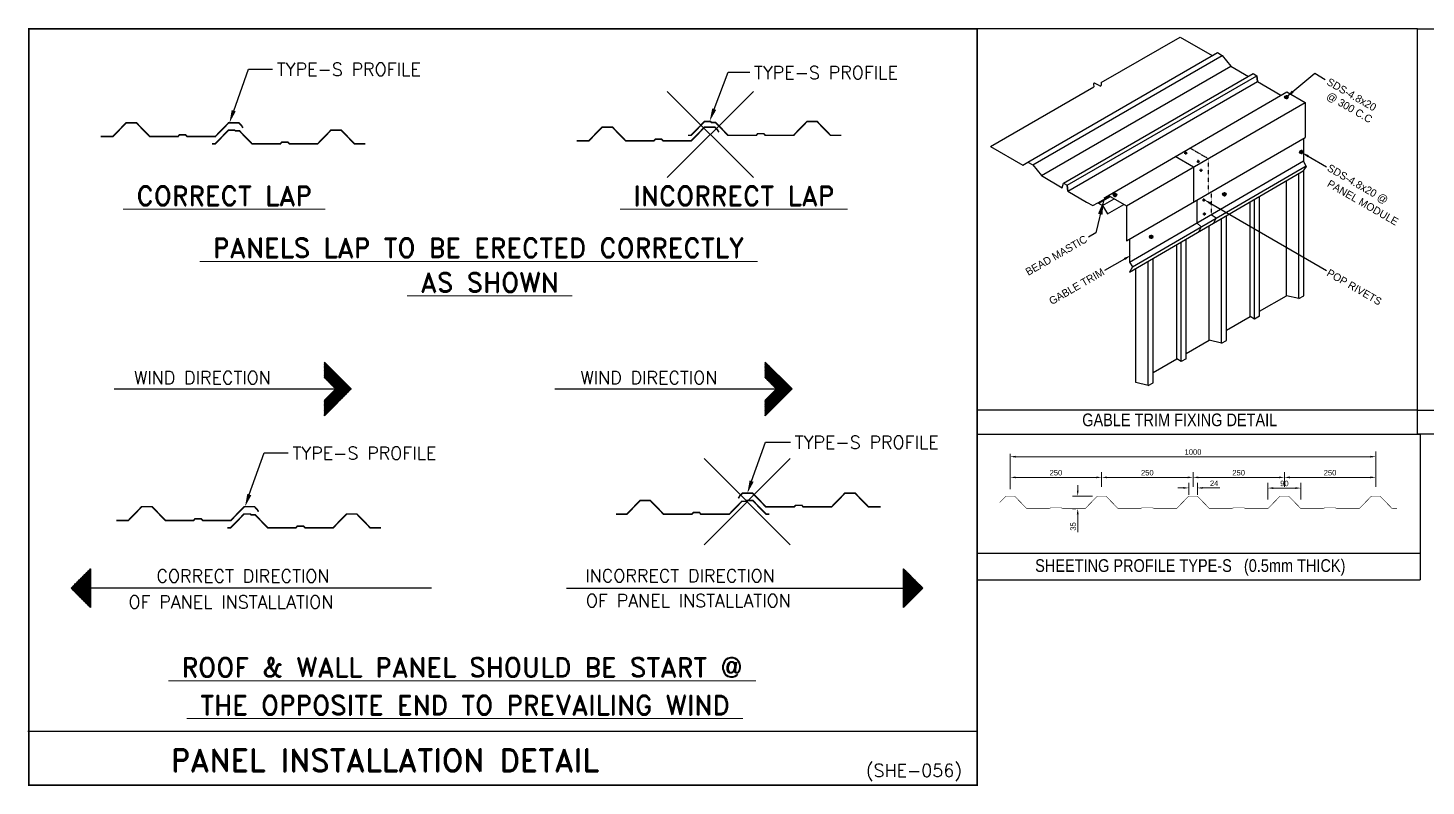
# Model space of a CAD drawing. Header units: millimetres. Extents: x 0 to 2669304, y -3314102 to 0.
# Drawn here: x 2576491 to 2626809, y -3249496 to -3222226 of the extents above; entities that cross this region are included whole.
import ezdxf
from ezdxf.enums import TextEntityAlignment as Align

# ---------------------------------------------------------------- set-up
doc = ezdxf.new("R2010")
doc.units = ezdxf.units.MM
doc.header["$LTSCALE"] = 0.4
doc.header["$MEASUREMENT"] = 0
doc.linetypes.add('CENTER2', pattern=[1.125, 0.75, -0.125, 0.125, -0.125])
doc.linetypes.add('HIDDEN', pattern=[0.375, 0.25, -0.125])
for name, color, linetype in [('Dim', 7, 'Continuous'), ('MISCEL', 7, 'Continuous'), ('Screws', 3, 'Continuous'), ('SHEETING', 150, 'Continuous'), ('TRIMS', 144, 'Continuous')]:
    doc.layers.add(name, color=color, linetype=linetype)
doc.layers.add('PLAN', color=1, linetype='Continuous', lineweight=0)
doc.layers.add('TEXT', color=7, linetype='Continuous', lineweight=13)
doc.styles.add('DTITLE', font='f2.shx')
doc.styles.add('HEADINGS', font='ARIALN.TTF', dxfattribs={"height": 25})
doc.styles.add('ROMAND', font='romand.shx')
doc.styles.add('Screw', font='verdanab.ttf')
doc.styles.add('y', font='', dxfattribs={"height": 880})
doc.styles.get('y').set_extended_font_data('VNI-Helve-Condense')
doc.dimstyles.get("Standard").update_dxf_attribs({"dimtxt": 0.18, "dimasz": 500, "dimexe": 250, "dimexo": 250, "dimgap": 100, "dimtad": 1, "dimdec": 0, "dimzin": 0, "dimdsep": 46, "dimtxsty": 'y', "dimcen": 0.09, "dimadec": 0, "dimazin": 0, "dimtfac": 1, "dimtdec": 0, "dimtofl": 0, "dimtmove": 0, "dimatfit": 3, "dimfxl": 0, "dimtolj": 1, "dimtzin": 0, "dimarcsym": 0})

# ---------------------------------------------------------------- blocks, each defined once
blk = doc.blocks.new('*X419')
at = {"color": 0}
for p, q in [((40.88, 111.3), (40.93, 111.39)), ((40.88, 111.38), (40.94, 111.38)), ((40.88, 111.05), (41.02, 111.29)), ((40.88, 111.25), (41.06, 111.25)), ((40.88, 110.8), (41.11, 111.2)), ((44.37, 105.15), (40.88, 111.2)), ((40.88, 111.12), (41.19, 111.12)), ((40.88, 110.55), (41.2, 111.11)), ((40.88, 110.3), (41.29, 111.02)), ((40.88, 111), (41.31, 111)), ((44.28, 105.06), (40.88, 110.95)), ((40.88, 110.05), (41.38, 110.93)), ((40.88, 110.88), (41.44, 110.88)), ((40.88, 109.8), (41.48, 110.84)), ((40.88, 110.75), (41.56, 110.75)), ((40.88, 109.55), (41.57, 110.75)), ((44.19, 104.97), (40.88, 110.7)), ((40.88, 109.3), (41.66, 110.65)), ((40.88, 110.62), (41.69, 110.62)), ((40.88, 109.05), (41.75, 110.56)), ((40.88, 110.5), (41.81, 110.5)), ((40.88, 108.8), (41.84, 110.47)), ((44.09, 104.88), (40.88, 110.45)), ((40.88, 110.38), (41.94, 110.38)), ((40.88, 110.25), (42.06, 110.25)), ((44, 104.78), (40.88, 110.2)), ((40.88, 110.12), (42.19, 110.12)), ((40.88, 110), (42.31, 110)), ((42.71, 106.77), (40.88, 109.95)), ((40.88, 109.88), (42.44, 109.88)), ((40.88, 109.75), (42.56, 109.75)), ((42.37, 107.11), (40.88, 109.7)), ((40.88, 109.62), (42.69, 109.62)), ((40.88, 109.5), (42.81, 109.5)), ((44.46, 105.24), (40.9, 111.42)), ((40.9, 108.59), (41.93, 110.38)), ((40.99, 108.49), (42.02, 110.29)), ((41.08, 108.4), (42.12, 110.2)), ((41.17, 108.31), (42.21, 110.11)), ((44.55, 105.33), (41.24, 111.08)), ((41.26, 108.22), (42.3, 110.01)), ((41.35, 108.13), (42.39, 109.92)), ((41.45, 108.04), (42.48, 109.83)), ((41.54, 107.95), (42.57, 109.74)), ((44.64, 105.42), (41.58, 110.73)), ((41.63, 107.85), (42.66, 109.65)), ((41.72, 107.76), (42.76, 109.56)), ((41.81, 107.67), (42.85, 109.46)), ((44.74, 105.52), (41.92, 110.39)), ((44.83, 105.61), (42.26, 110.05)), ((44.92, 105.7), (42.6, 109.71)), ((42.03, 107.46), (40.88, 109.45)), ((40.88, 109.38), (42.94, 109.38)), ((40.88, 109.25), (43.06, 109.25)), ((41.69, 107.8), (40.88, 109.2)), ((40.88, 109.12), (43.19, 109.12)), ((40.88, 109), (43.31, 109)), ((41.34, 108.14), (40.88, 108.95)), ((40.88, 108.88), (43.44, 108.88)), ((40.88, 108.75), (43.56, 108.75)), ((41, 108.48), (40.88, 108.7)), ((40.88, 108.62), (43.69, 108.62)), ((40.88, 102.8), (44.04, 108.27)), ((40.88, 102.55), (44.13, 108.18)), ((40.88, 102.3), (44.22, 108.09)), ((40.88, 102.05), (44.31, 108)), ((40.88, 101.8), (44.4, 107.91)), ((40.98, 108.5), (43.81, 108.5)), ((41.02, 101.8), (44.49, 107.82)), ((41.11, 108.38), (43.94, 108.38)), ((41.23, 108.25), (44.06, 108.25)), ((41.36, 108.12), (44.19, 108.12)), ((41.36, 102.15), (44.59, 107.73)), ((41.48, 108), (44.31, 108)), ((41.61, 107.88), (44.44, 107.88)), ((41.71, 102.49), (44.68, 107.63)), ((41.73, 107.75), (44.56, 107.75)), ((41.86, 107.62), (44.69, 107.62)), ((41.9, 107.58), (42.94, 109.37)), ((41.98, 107.5), (44.81, 107.5)), ((42, 107.49), (43.03, 109.28)), ((42.05, 102.83), (44.77, 107.54)), ((42.09, 107.4), (43.12, 109.19)), ((42.11, 107.38), (44.94, 107.38)), ((42.18, 107.31), (43.21, 109.1)), ((42.23, 107.25), (45.06, 107.25)), ((42.27, 107.21), (43.31, 109.01)), ((42.36, 107.12), (43.4, 108.92)), ((42.36, 107.12), (45.19, 107.12)), ((42.39, 103.17), (44.86, 107.45)), ((42.45, 107.03), (43.49, 108.82)), ((42.48, 107), (45.31, 107)), ((42.54, 106.94), (43.58, 108.73)), ((42.64, 106.85), (43.67, 108.64)), ((42.73, 106.76), (43.76, 108.55)), ((42.73, 103.51), (44.95, 107.36)), ((42.82, 106.66), (43.85, 108.46)), ((42.91, 106.57), (43.95, 108.37)), ((45.01, 105.79), (42.94, 109.37)), ((43.07, 103.85), (45.04, 107.27)), ((45.1, 105.88), (43.29, 109.03)), ((43.41, 104.19), (45.14, 107.18)), ((45.19, 105.97), (43.63, 108.68)), ((43.76, 104.54), (45.23, 107.09)), ((45.28, 106.07), (43.97, 108.34)), ((44.1, 104.88), (45.32, 106.99)), ((45.38, 106.16), (44.31, 108)), ((45.47, 106.25), (44.65, 107.66)), ((45.56, 106.34), (44.99, 107.32)), ((45.65, 106.43), (45.34, 106.98)), ((40.88, 103.05), (42.84, 106.45)), ((40.88, 103.3), (42.5, 106.11)), ((40.88, 103.55), (42.15, 105.76)), ((40.88, 103.8), (41.81, 105.42)), ((40.88, 104.05), (41.47, 105.08)), ((40.88, 104.3), (41.13, 104.74)), ((41.9, 102.68), (40.88, 104.45)), ((40.88, 104.38), (43.59, 104.38)), ((40.89, 104.5), (43.72, 104.5)), ((41.99, 102.77), (40.95, 104.56)), ((41.02, 104.62), (43.84, 104.62)), ((42.08, 102.86), (41.05, 104.66)), ((41.14, 104.75), (43.97, 104.75)), ((42.17, 102.95), (41.14, 104.75)), ((42.26, 103.05), (41.23, 104.84)), ((41.27, 104.88), (44.09, 104.88)), ((42.36, 103.14), (41.32, 104.93)), ((41.39, 105), (44.22, 105)), ((42.45, 103.23), (41.41, 105.02)), ((42.54, 103.32), (41.5, 105.11)), ((41.52, 105.12), (44.34, 105.12)), ((42.63, 103.41), (41.6, 105.2)), ((41.64, 105.25), (44.47, 105.25)), ((42.72, 103.5), (41.69, 105.3)), ((41.77, 105.38), (44.59, 105.38)), ((42.81, 103.59), (41.78, 105.39)), ((42.91, 103.69), (41.87, 105.48)), ((41.89, 105.5), (44.72, 105.5)), ((43, 103.78), (41.96, 105.57)), ((42.02, 105.62), (44.84, 105.62)), ((43.09, 103.87), (42.05, 105.66)), ((42.14, 105.75), (44.97, 105.75)), ((43.18, 103.96), (42.14, 105.75)), ((43.27, 104.05), (42.24, 105.85)), ((42.27, 105.88), (45.09, 105.88)), ((43.36, 104.14), (42.33, 105.94)), ((42.39, 106), (45.22, 106)), ((43.45, 104.24), (42.42, 106.03)), ((43.55, 104.33), (42.51, 106.12)), ((42.52, 106.12), (45.34, 106.12)), ((43.64, 104.42), (42.6, 106.21)), ((42.61, 106.88), (45.44, 106.88)), ((42.64, 106.25), (45.47, 106.25)), ((43.73, 104.51), (42.69, 106.3)), ((42.73, 106.75), (45.56, 106.75)), ((42.77, 106.38), (45.59, 106.38)), ((43.82, 104.6), (42.78, 106.39)), ((42.86, 106.62), (45.69, 106.62)), ((43.91, 104.69), (42.88, 106.49)), ((42.89, 106.5), (45.72, 106.5)), ((44.44, 105.22), (45.41, 106.9)), ((44.78, 105.56), (45.5, 106.81)), ((45.12, 105.9), (45.59, 106.72)), ((45.46, 106.24), (45.68, 106.63)), ((45.74, 106.52), (45.68, 106.64)), ((40.88, 104.25), (43.47, 104.25)), ((41.81, 102.59), (40.88, 104.2)), ((40.88, 104.12), (43.34, 104.12)), ((40.88, 104), (43.22, 104)), ((41.72, 102.5), (40.88, 103.95)), ((40.88, 103.88), (43.09, 103.88)), ((40.88, 103.75), (42.97, 103.75)), ((41.62, 102.41), (40.88, 103.7)), ((40.88, 103.62), (42.84, 103.62)), ((40.88, 103.5), (42.72, 103.5)), ((41.53, 102.31), (40.88, 103.45)), ((40.88, 103.38), (42.59, 103.38)), ((40.88, 103.25), (42.47, 103.25)), ((41.44, 102.22), (40.88, 103.2)), ((40.88, 103.12), (42.34, 103.12)), ((40.88, 103), (42.22, 103)), ((41.35, 102.13), (40.88, 102.95)), ((40.88, 102.88), (42.09, 102.88)), ((40.88, 102.75), (41.97, 102.75)), ((41.26, 102.04), (40.88, 102.7)), ((40.88, 102.62), (41.84, 102.62)), ((40.88, 102.5), (41.72, 102.5)), ((41.17, 101.95), (40.88, 102.45)), ((40.88, 102.38), (41.59, 102.38)), ((40.88, 102.25), (41.47, 102.25)), ((41.07, 101.86), (40.88, 102.2)), ((40.88, 102.12), (41.34, 102.12)), ((40.88, 102), (41.22, 102)), ((40.98, 101.76), (40.88, 101.95)), ((40.88, 101.88), (41.09, 101.88)), ((40.88, 101.75), (40.97, 101.75)), ((40.89, 101.67), (40.88, 101.7))]:
    blk.add_line(p, q, dxfattribs=at)
blk = doc.blocks.new('*X420')
at = {"color": 0}
for p, q in [((9.72, 40.58), (11.31, 43.33)), ((9.81, 40.49), (11.65, 43.68)), ((9.9, 40.4), (11.99, 44.02)), ((9.99, 40.31), (12.33, 44.36)), ((10.08, 40.22), (12.65, 44.65)), ((10.18, 40.12), (12.65, 44.4)), ((10.27, 40.03), (12.65, 44.15)), ((10.36, 39.94), (12.65, 43.9)), ((10.45, 39.85), (12.65, 43.65)), ((10.54, 39.76), (12.65, 43.4)), ((12.65, 41.1), (11.34, 43.36)), ((11.35, 43.38), (12.65, 43.38)), ((12.65, 41.35), (11.43, 43.46)), ((11.47, 43.5), (12.65, 43.5)), ((12.65, 41.6), (11.52, 43.55)), ((11.6, 43.62), (12.65, 43.62)), ((12.65, 41.85), (11.61, 43.64)), ((12.65, 42.1), (11.7, 43.73)), ((11.72, 43.75), (12.65, 43.75)), ((12.65, 42.35), (11.79, 43.82)), ((11.85, 43.88), (12.65, 43.88)), ((12.65, 42.6), (11.89, 43.91)), ((11.97, 44), (12.65, 44)), ((12.65, 42.85), (11.98, 44)), ((12.65, 43.1), (12.07, 44.1)), ((12.1, 44.12), (12.65, 44.12)), ((12.65, 43.35), (12.16, 44.19)), ((12.22, 44.25), (12.65, 44.25)), ((12.65, 43.6), (12.25, 44.28)), ((12.65, 43.85), (12.34, 44.37)), ((12.35, 44.38), (12.65, 44.38)), ((12.65, 44.1), (12.43, 44.46)), ((12.47, 44.5), (12.65, 44.5)), ((12.65, 44.35), (12.53, 44.55)), ((12.6, 44.62), (12.65, 44.62)), ((12.65, 44.6), (12.62, 44.65)), ((9.15, 41.15), (9.14, 41.17)), ((9.17, 41.13), (9.26, 41.28)), ((9.17, 41.12), (12.65, 41.12)), ((9.22, 41.25), (12.65, 41.25)), ((9.49, 40.81), (9.23, 41.26)), ((9.26, 41.04), (9.6, 41.63)), ((9.3, 41), (12.65, 41)), ((9.84, 40.46), (9.32, 41.35)), ((9.35, 40.95), (9.94, 41.97)), ((9.35, 41.38), (12.65, 41.38)), ((10.18, 40.12), (9.42, 41.44)), ((9.42, 40.88), (12.65, 40.88)), ((9.44, 40.86), (10.28, 42.31)), ((9.47, 41.5), (12.65, 41.5)), ((10.52, 39.78), (9.51, 41.53)), ((9.53, 40.76), (10.62, 42.65)), ((9.55, 40.75), (12.65, 40.75)), ((10.86, 39.44), (9.6, 41.63)), ((9.6, 41.62), (12.65, 41.62)), ((9.63, 40.67), (10.97, 42.99)), ((11.2, 39.1), (9.69, 41.72)), ((9.72, 41.75), (12.65, 41.75)), ((11.54, 38.76), (9.78, 41.81)), ((9.85, 41.88), (12.65, 41.88)), ((11.88, 38.42), (9.87, 41.9)), ((12.23, 38.07), (9.96, 41.99)), ((9.97, 42), (12.65, 42)), ((12.57, 37.73), (10.06, 42.08)), ((10.1, 42.12), (12.65, 42.12)), ((12.65, 37.85), (10.15, 42.17)), ((10.22, 42.25), (12.65, 42.25)), ((12.65, 38.1), (10.24, 42.27)), ((12.65, 38.35), (10.33, 42.36)), ((10.35, 42.38), (12.65, 42.38)), ((12.65, 38.6), (10.42, 42.45)), ((10.47, 42.5), (12.65, 42.5)), ((12.65, 38.85), (10.51, 42.54)), ((12.65, 39.1), (10.6, 42.63)), ((10.6, 42.62), (12.65, 42.62)), ((10.63, 39.67), (12.65, 43.15)), ((12.65, 39.35), (10.7, 42.72)), ((10.72, 39.58), (12.65, 42.9)), ((10.72, 42.75), (12.65, 42.75)), ((12.65, 39.6), (10.79, 42.81)), ((10.82, 39.48), (12.65, 42.65)), ((10.85, 42.88), (12.65, 42.88)), ((12.65, 39.85), (10.88, 42.91)), ((10.91, 39.39), (12.65, 42.4)), ((10.97, 43), (12.65, 43)), ((12.65, 40.1), (10.97, 43)), ((11, 39.3), (12.65, 42.15)), ((12.65, 40.35), (11.06, 43.09)), ((11.09, 39.21), (12.65, 41.9)), ((11.1, 43.12), (12.65, 43.12)), ((12.65, 40.6), (11.15, 43.18)), ((11.18, 39.12), (12.65, 41.65)), ((11.22, 43.25), (12.65, 43.25)), ((12.65, 40.85), (11.25, 43.27)), ((11.27, 39.03), (12.65, 41.4)), ((11.37, 38.93), (12.65, 41.15)), ((11.46, 38.84), (12.65, 40.9)), ((9.67, 40.62), (12.65, 40.62)), ((9.8, 40.5), (12.65, 40.5)), ((9.92, 40.38), (12.65, 40.38)), ((10.05, 40.25), (12.65, 40.25)), ((10.17, 40.12), (12.65, 40.12)), ((10.3, 40), (12.65, 40)), ((10.42, 39.88), (12.65, 39.88)), ((10.55, 39.75), (12.65, 39.75)), ((10.67, 39.62), (12.65, 39.62)), ((10.8, 39.5), (12.65, 39.5)), ((10.92, 39.38), (12.65, 39.38)), ((11.05, 39.25), (12.65, 39.25)), ((11.17, 39.12), (12.65, 39.12)), ((11.3, 39), (12.65, 39)), ((11.42, 38.88), (12.65, 38.88)), ((11.55, 38.75), (12.65, 40.65)), ((11.55, 38.75), (12.65, 38.75)), ((11.64, 38.66), (12.65, 40.4)), ((11.67, 38.62), (12.65, 38.62)), ((11.73, 38.57), (12.65, 40.15)), ((11.8, 38.5), (12.65, 38.5)), ((11.82, 38.48), (12.65, 39.9)), ((11.91, 38.39), (12.65, 39.65)), ((11.92, 38.38), (12.65, 38.38)), ((12.01, 38.29), (12.65, 39.4)), ((12.05, 38.25), (12.65, 38.25)), ((12.1, 38.2), (12.65, 39.15)), ((12.19, 38.11), (12.65, 38.9)), ((12.28, 38.02), (12.65, 38.65)), ((12.37, 37.93), (12.65, 38.4)), ((12.17, 38.12), (12.65, 38.12)), ((12.3, 38), (12.65, 38)), ((12.42, 37.88), (12.65, 37.88)), ((12.46, 37.84), (12.65, 38.15)), ((12.55, 37.75), (12.65, 37.9)), ((12.55, 37.75), (12.65, 37.75))]:
    blk.add_line(p, q, dxfattribs=at)
blk = doc.blocks.new('PopRivetT')
at = {"color": 220}
for radius in [2.95, 0.713]:
    blk.add_circle((0, 0), radius, dxfattribs=at)
at = {"layer": 'Screws', "color": 8, "linetype": 'CENTER2'}
for p, q in [((-4.9, 0), (4.9, 0)), ((0, -4.9), (0, 4.9))]:
    blk.add_line(p, q, dxfattribs=at)
blk = doc.blocks.new('48x20p')
at = {"layer": 'Screws', "color": 8, "linetype": 'CENTER2'}
for p, q in [((-13.5, 0), (13.5, 0)), ((0, 13.5), (0, -13.5))]:
    blk.add_line(p, q, dxfattribs=at)
at = {"layer": 'Screws', "color": 113}
for p, q in [((-4.8, 0), (-2.4, 4.2)), ((-2.4, -4.2), (-4.8, 0)), ((-2.4, 4.2), (2.4, 4.2)), ((2.4, 4.2), (4.8, 0)), ((4.8, 0), (2.4, -4.2)), ((2.4, -4.2), (-2.4, -4.2))]:
    blk.add_line(p, q, dxfattribs=at)
for radius in [11.5, 10.5, 5.98, 4.8]:
    blk.add_circle((0, 0), radius, dxfattribs=at)
at = {"layer": 'Screws', "color": 113, "style": 'Screw'}
blk.add_text('1', height=3, dxfattribs=at).set_placement((-1.5, -1.4))

msp = doc.modelspace()

# ---------------------------------------------------------------- linework, layer by layer
at = {"color": 7}
for p, q in [((2584427.5964, -3223703.2734), (2585295.6006, -3223703.2734)), ((2601692.7416, -3223821.4526), (2602468.1395, -3223821.4526)), ((2610654.2755, -3236837.4536), (2620072.6378, -3236837.4536)), ((2603033.6991, -3237122.845), (2603935.4994, -3237122.845)), ((2584988.846, -3237510.8948), (2585856.8502, -3237510.8948))]:
    msp.add_line(p, q, dxfattribs=at)
at = {"color": 1}
for p, q in [((2587160.1688, -3234245.7831), (2587160.1688, -3234804.8695)), ((2603023.4975, -3234245.7831), (2603023.4975, -3234804.8695)), ((2587160.1688, -3235619.2064), (2587160.1688, -3236178.2929)), ((2603023.4975, -3235619.2064), (2603023.4975, -3236178.2929)), ((2578736.8139, -3241681.6814), (2578736.8139, -3243068.897)), ((2608006.2288, -3241681.6814), (2608006.2288, -3243068.897)), ((2591018.8617, -3242375.2892), (2578637.7271, -3242375.2892)), ((2595875.1704, -3242375.2892), (2608105.3156, -3242375.2892))]:
    msp.add_line(p, q, dxfattribs=at)
for p, q in [((2626498.3518, -3235979.1073), (2610654.2755, -3235979.1073)), ((2626498.3517, -3235979.1073), (2642441.8152, -3235979.1073)), ((2610654.2755, -3236837.4536), (2626498.3517, -3236837.4536))]:
    msp.add_line(p, q)
at = {"linetype": 'Continuous'}
for p, q in [((2610654.2184, -3241113.8654), (2626597.7391, -3241113.8654)), ((2610654.2756, -3242073.8878), (2626597.7391, -3242073.8878))]:
    msp.add_line(p, q, dxfattribs=at)
at = {"const_width": 57.6528}
msp.add_lwpolyline([(2576523.7904, -3249467.1851), (2610654.2756, -3249467.1851), (2610654.2756, -3222255.0414), (2576523.7904, -3222255.0414)], close=True, dxfattribs=at)
at = {"linetype": 'Continuous'}
msp.add_lwpolyline([(2626498.3519, -3222255.0416), (2610654.2756, -3222255.0416), (2610654.2755, -3236837.4536), (2626498.3518, -3236837.4536)], close=True, dxfattribs=at)
msp.add_lwpolyline([(2642441.8151, -3236837.4536), (2626498.3517, -3236837.4536), (2626498.3517, -3222255.0416), (2642441.8151, -3222255.0416)], close=True)
for points in [[(2602599.0795, -3224511.6434), (2599499.0775, -3227609.8486)], [(2599499.9759, -3224510.745), (2602598.1811, -3227610.7471)], [(2603924.7953, -3237719.3848), (2600824.7932, -3240817.59)], [(2600825.6917, -3237718.4864), (2603923.8969, -3240818.4884)], [(2576490.8459, -3247523.0411), (2610654.2756, -3247523.0411)]]:
    msp.add_lwpolyline(points)
at = {"color": 1}
for points in [[(2587160.1688, -3236178.2929), (2588126.4237, -3235212.038), (2587160.1688, -3234245.7831)], [(2587160.1688, -3234245.7831), (2587160.1688, -3234804.8695), (2587567.3373, -3235212.038), (2587160.1688, -3235619.2064), (2587160.1688, -3236178.2929), (2588126.4237, -3235212.038), (2587160.1688, -3234245.7831)], [(2603023.4975, -3234245.7831), (2603023.4975, -3234804.8695), (2603430.666, -3235212.038), (2603023.4975, -3235619.2064), (2603023.4975, -3236178.2929), (2603989.7524, -3235212.038), (2603023.4975, -3234245.7831)], [(2603023.4975, -3236178.2929), (2603989.7524, -3235212.038), (2603023.4975, -3234245.7831)], [(2587160.1688, -3235619.2064), (2587567.3373, -3235212.038), (2587160.1688, -3234804.8695)], [(2603023.4975, -3235619.2064), (2603430.666, -3235212.038), (2603023.4975, -3234804.8695)], [(2579590.8479, -3235212.038), (2587567.3373, -3235212.038)], [(2595454.1767, -3235212.038), (2603430.666, -3235212.038)], [(2578736.8139, -3241681.6814), (2578043.2061, -3242375.2892), (2578736.8139, -3243068.897)], [(2578736.8139, -3241681.6814), (2578043.2061, -3242375.2892), (2578736.8139, -3243068.897), (2578736.8139, -3241681.6814)], [(2608006.2288, -3241681.6814), (2608699.8365, -3242375.2892), (2608006.2288, -3243068.897), (2608006.2288, -3241681.6814)], [(2608006.2288, -3241681.6814), (2608699.8365, -3242375.2892), (2608006.2288, -3243068.897)]]:
    msp.add_lwpolyline(points, dxfattribs=at)
at = {"linetype": 'Continuous'}
msp.add_lwpolyline([(2610654.2756, -3242073.8878), (2610654.2756, -3236837.4536), (2626597.7391, -3236837.4536), (2626597.7391, -3242073.8878)], dxfattribs=at)
at = {"color": 6, "const_width": 13.1525}
msp.add_lwpolyline([(2621104.0888, -3239520.07, 0.2027939562), (2621129.5713, -3239509.2913), (2621544.2302, -3239082.067, -0.2027939562), (2621565.9375, -3239072.8852), (2621853.7809, -3239072.8852, -0.2027939562), (2621875.4883, -3239082.067), (2622290.1471, -3239509.2913, 0.2027939562), (2622315.6297, -3239520.07), (2623084.5387, -3239520.07, 0.0954145724), (2623097.7275, -3239517.53), (2623151.7311, -3239495.9286, -0.0954145724), (2623162.9659, -3239493.765), (2623544.876, -3239493.765, -0.0954145724), (2623556.1109, -3239495.9286), (2623610.1145, -3239517.53, 0.0954145724), (2623623.3032, -3239520.07), (2624392.2123, -3239520.07, 0.2027939562), (2624417.6948, -3239509.2913), (2624832.3537, -3239082.067, -0.2027939562), (2624854.061, -3239072.8852), (2625141.9044, -3239072.8852, -0.2027939562), (2625163.6118, -3239082.067), (2625578.2706, -3239509.2913, 0.2027939562), (2625603.7532, -3239520.07), (2625695.0649, -3239520.07), (2625751.2507, -3239520.07), (2625751.2507, -3239513.4937), (2625695.0649, -3239513.4937), (2625603.7532, -3239513.4937, -0.2027939562), (2625582.9896, -3239504.7111), (2625168.3308, -3239077.4868, 0.2027939562), (2625141.9044, -3239066.3089), (2624854.061, -3239066.3089, 0.2027939562), (2624827.6347, -3239077.4868), (2624412.9758, -3239504.7111, -0.2027939562), (2624392.2123, -3239513.4937), (2623623.3032, -3239513.4937, -0.0954145724), (2623612.5568, -3239511.4242), (2623558.5532, -3239489.8227, 0.0954145724), (2623544.876, -3239487.1887), (2623162.9659, -3239487.1887, 0.0954145724), (2623149.2887, -3239489.8227), (2623095.2851, -3239511.4242, -0.0954145724), (2623084.5387, -3239513.4937), (2622315.6297, -3239513.4937, -0.2027939562), (2622294.8661, -3239504.7111), (2621880.2073, -3239077.4868, 0.2027939562), (2621853.7809, -3239066.3089), (2621565.9375, -3239066.3089, 0.2027939562), (2621539.5112, -3239077.4868), (2621124.8523, -3239504.7111, -0.2027939562), (2621104.0888, -3239513.4937), (2620335.1797, -3239513.4937, -0.0954145724), (2620324.4333, -3239511.4242), (2620270.4297, -3239489.8227, 0.0954145724), (2620256.7525, -3239487.1887), (2619874.8424, -3239487.1887, 0.0954145724), (2619861.1652, -3239489.8227), (2619807.1616, -3239511.4242, -0.0954145724), (2619796.4152, -3239513.4937), (2619027.5061, -3239513.4937, -0.2027939562), (2619006.7426, -3239504.7111), (2618592.0838, -3239077.4868, 0.2027939562), (2618565.6574, -3239066.3089), (2618277.814, -3239066.3089, 0.2027939562), (2618251.3877, -3239077.4868), (2617836.7288, -3239504.7111, -0.2027939562), (2617815.9653, -3239513.4937), (2617047.0562, -3239513.4937, -0.0954145724), (2617036.3098, -3239511.4242), (2616982.3062, -3239489.8227, 0.0954145724), (2616968.629, -3239487.1887), (2616586.7189, -3239487.1887, 0.0954145724), (2616573.0417, -3239489.8227), (2616519.0381, -3239511.4242, -0.0954145724), (2616508.2917, -3239513.4937), (2615739.3826, -3239513.4937, -0.2027939562), (2615718.6191, -3239504.7111), (2615303.9602, -3239077.4868, 0.2027939562), (2615277.5339, -3239066.3089), (2614989.6905, -3239066.3089, 0.2027939562), (2614963.2641, -3239077.4868), (2614548.6053, -3239504.7111, -0.2027939562), (2614527.8417, -3239513.4937), (2613758.9327, -3239513.4937, -0.0954145724), (2613748.1863, -3239511.4242), (2613694.1827, -3239489.8227, 0.0954145724), (2613680.5055, -3239487.1887), (2613298.5954, -3239487.1887, 0.0954145724), (2613284.9182, -3239489.8227), (2613230.9146, -3239511.4242, -0.0954145724), (2613220.1682, -3239513.4937), (2612451.2591, -3239513.4937, -0.2027939562), (2612430.4956, -3239504.7111), (2612015.8367, -3239077.4868, 0.2027939562), (2611989.4104, -3239066.3089), (2611701.567, -3239066.3089, 0.2027939562), (2611675.1406, -3239077.4868), (2611469.3725, -3239289.4904), (2611474.0914, -3239294.0706), (2611679.8596, -3239082.067, -0.2027939562), (2611701.567, -3239072.8852), (2611989.4104, -3239072.8852, -0.2027939562), (2612011.1177, -3239082.067), (2612425.7766, -3239509.2913, 0.2027939562), (2612451.2591, -3239520.07), (2613220.1682, -3239520.07, 0.0954145724), (2613233.3569, -3239517.53), (2613287.3605, -3239495.9286, -0.0954145724), (2613298.5954, -3239493.765), (2613680.5055, -3239493.765, -0.0954145724), (2613691.7403, -3239495.9286), (2613745.7439, -3239517.53, 0.0954145724), (2613758.9327, -3239520.07), (2614527.8417, -3239520.07, 0.2027939562), (2614553.3243, -3239509.2913), (2614967.9831, -3239082.067, -0.2027939562), (2614989.6905, -3239072.8852), (2615277.5339, -3239072.8852, -0.2027939562), (2615299.2413, -3239082.067), (2615713.9001, -3239509.2913, 0.2027939562), (2615739.3826, -3239520.07), (2616508.2917, -3239520.07, 0.0954145724), (2616521.4804, -3239517.53), (2616575.484, -3239495.9286, -0.0954145724), (2616586.7189, -3239493.765), (2616968.629, -3239493.765, -0.0954145724), (2616979.8639, -3239495.9286), (2617033.8674, -3239517.53, 0.0954145724), (2617047.0562, -3239520.07), (2617815.9653, -3239520.07, 0.2027939562), (2617841.4478, -3239509.2913), (2618256.1066, -3239082.067, -0.2027939562), (2618277.814, -3239072.8852), (2618565.6574, -3239072.8852, -0.2027939562), (2618587.3648, -3239082.067), (2619002.0236, -3239509.2913, 0.2027939562), (2619027.5061, -3239520.07), (2619796.4152, -3239520.07, 0.0954145724), (2619809.604, -3239517.53), (2619863.6076, -3239495.9286, -0.0954145724), (2619874.8424, -3239493.765), (2620256.7525, -3239493.765, -0.0954145724), (2620267.9874, -3239495.9286), (2620321.991, -3239517.53, 0.0954145724), (2620335.1797, -3239520.07)], format="xyb", close=True, dxfattribs=at)
at = {"layer": 'Dim'}
for p, q in [((2583896.2876, -3225203.2859), (2584427.5964, -3223703.2734)), ((2601189.4256, -3225147.6776), (2601692.7416, -3223821.4526)), ((2602536.1864, -3238527.4428), (2603033.6991, -3237122.845)), ((2584457.5372, -3239010.9073), (2584988.846, -3237510.8948))]:
    msp.add_line(p, q, dxfattribs=at)
at = {"layer": 'Dim', "color": 2}
for p, q in [((2621793.4739, -3224695.4498), (2622811.5698, -3223855.3842)), ((2622811.5698, -3223855.3842), (2623174.3498, -3224082.6673)), ((2622571.1396, -3226842.3254), (2623227.4636, -3227217.2374)), ((2619061.7258, -3228541.7769), (2623227.4636, -3230946.8668)), ((2615952.5428, -3230539.6939), (2615237.5449, -3230952.4981))]:
    msp.add_line(p, q, dxfattribs=at)
for points in [[(2622043.8092, -3224556.9301), (2621977.3906, -3224480.8839), (2621782.4614, -3224718.1628)], [(2622548.7023, -3226881.1879), (2622593.5768, -3226803.463), (2622337.965, -3226707.702)], [(2619039.2886, -3228580.6394), (2619084.1631, -3228502.9145), (2618828.5512, -3228407.1535)], [(2615930.1056, -3230500.8314), (2615974.9801, -3230578.5563), (2616185.7175, -3230405.0704)]]:
    msp.add_solid(points, dxfattribs=at)
at = {"layer": 'Dim'}
for points in [[(2583968.747, -3225228.9512), (2583823.8282, -3225177.6206), (2583742.2957, -3225638.0421)], [(2601261.2946, -3225174.9526), (2601117.5567, -3225120.4026), (2601025.7757, -3225578.8912)], [(2602608.6457, -3238553.1082), (2602463.727, -3238501.7775), (2602382.1945, -3238962.199)], [(2584529.9965, -3239036.5726), (2584385.0778, -3238985.242), (2584303.5453, -3239445.6635)]]:
    msp.add_solid(points, dxfattribs=at)
at = {"layer": 'MISCEL', "const_width": 32.8734}
msp.add_lwpolyline([(2615031.9554, -3228537.6434), (2615452.3481, -3228294.9295)], dxfattribs=at)
at = {"layer": 'PLAN', "color": 57, "lineweight": 5, "ltscale": 1500}
for p, q in [((2611845.4887, -3238819.9459), (2611845.4887, -3237546.9176)), ((2612042.7761, -3237648.6031), (2624800.6953, -3237648.6031)), ((2624997.9827, -3238737.4966), (2624997.9827, -3237464.4682)), ((2612042.7761, -3238392.6001), (2614936.3248, -3238392.6001)), ((2615133.6122, -3238737.4966), (2615133.6122, -3238208.4652)), ((2615133.6122, -3238408.6842), (2615133.6122, -3238208.4652)), ((2615330.8996, -3238392.6001), (2618224.4483, -3238392.6001)), ((2618421.7357, -3238737.4966), (2618421.7357, -3238208.4652)), ((2618421.7357, -3238408.6842), (2618421.7357, -3238208.4652)), ((2618619.0231, -3238392.6001), (2621512.5718, -3238392.6001)), ((2621709.8592, -3238737.4966), (2621709.8592, -3238208.4652)), ((2621709.8592, -3238408.6842), (2621709.8592, -3238208.4652)), ((2621907.1466, -3238392.6001), (2624800.6953, -3238392.6001)), ((2624997.9827, -3238408.6842), (2624997.9827, -3238208.4652)), ((2614272.267, -3238869.0215), (2614272.267, -3238671.7341)), ((2618068.7419, -3238772.0276), (2617871.4545, -3238772.0276)), ((2618266.0293, -3239023.6017), (2618266.0293, -3238587.8927)), ((2618577.4421, -3239023.6017), (2618577.4421, -3238587.8927)), ((2618774.7295, -3238772.0276), (2619392.3403, -3238772.0276)), ((2621116.2041, -3239189.127), (2621116.2041, -3238594.469)), ((2621313.4915, -3238778.6039), (2622106.2269, -3238778.6039)), ((2622303.5143, -3239189.127), (2622303.5143, -3238594.469)), ((2614804.7998, -3239066.3089), (2614088.132, -3239066.3089)), ((2614199.0294, -3239520.07), (2614088.132, -3239520.07)), ((2614272.267, -3239717.3574), (2614272.267, -3240363.9229))]:
    msp.add_line(p, q, dxfattribs=at)
at = {"layer": 'PLAN', "color": 57, "ltscale": 1500}
for points in [[(2612042.7761, -3237615.7219), (2612042.7761, -3237681.4843), (2611845.4887, -3237648.6031)], [(2624800.6953, -3237615.7219), (2624800.6953, -3237681.4843), (2624997.9827, -3237648.6031)], [(2612042.7761, -3238359.7189), (2612042.7761, -3238425.4813), (2611845.4887, -3238392.6001)], [(2614936.3248, -3238359.7189), (2614936.3248, -3238425.4813), (2615133.6122, -3238392.6001)], [(2615330.8996, -3238359.7189), (2615330.8996, -3238425.4813), (2615133.6122, -3238392.6001)], [(2618224.4483, -3238359.7189), (2618224.4483, -3238425.4813), (2618421.7357, -3238392.6001)], [(2618619.0231, -3238359.7189), (2618619.0231, -3238425.4813), (2618421.7357, -3238392.6001)], [(2621512.5718, -3238359.7189), (2621512.5718, -3238425.4813), (2621709.8592, -3238392.6001)], [(2621907.1466, -3238359.7189), (2621907.1466, -3238425.4813), (2621709.8592, -3238392.6001)], [(2624800.6953, -3238359.7189), (2624800.6953, -3238425.4813), (2624997.9827, -3238392.6001)], [(2614239.3857, -3238869.0215), (2614305.1482, -3238869.0215), (2614272.267, -3239066.3089)], [(2618068.7419, -3238739.1464), (2618068.7419, -3238804.9089), (2618266.0293, -3238772.0276)], [(2618774.7295, -3238739.1464), (2618774.7295, -3238804.9089), (2618577.4421, -3238772.0276)], [(2621313.4915, -3238745.7227), (2621313.4915, -3238811.4851), (2621116.2041, -3238778.6039)], [(2622106.2269, -3238745.7227), (2622106.2269, -3238811.4851), (2622303.5143, -3238778.6039)], [(2614239.3857, -3239717.3574), (2614305.1482, -3239717.3574), (2614272.267, -3239520.07)]]:
    msp.add_solid(points, dxfattribs=at)
at = {"layer": 'SHEETING'}
for p, q in [((2615113.8515, -3224190.8391), (2617953.9367, -3222551.1151)), ((2617953.9367, -3222551.1151), (2619111.572, -3223219.4761)), ((2612477.5013, -3227049.6586), (2619297.8585, -3223111.9235)), ((2612652.3823, -3227150.6262), (2619472.7395, -3223212.8911)), ((2619122.9775, -3223212.8911), (2619297.8585, -3223111.9235)), ((2619297.8585, -3223111.9235), (2619472.7395, -3223212.8911)), ((2619472.7395, -3223212.8911), (2619787.5252, -3223596.5679)), ((2612967.168, -3227534.3029), (2619787.5252, -3223596.5679)), ((2619787.5252, -3223596.5679), (2620414.4304, -3223968.6139)), ((2611133.5795, -3226488.8501), (2614858.2467, -3224338.4126)), ((2613766.2973, -3227806.9153), (2620586.6545, -3223869.1803)), ((2613897.458, -3227882.641), (2620717.8152, -3223944.906)), ((2613922.1917, -3228094.4594), (2620742.5488, -3224156.7243)), ((2614835.7484, -3224250.3958), (2614858.2467, -3224338.4126)), ((2615073.4406, -3224313.109), (2614878.631, -3224215.7968)), ((2615113.8515, -3224190.8391), (2615117.2471, -3224284.9188)), ((2620586.6545, -3223869.1803), (2620717.8152, -3223944.906)), ((2620717.8152, -3223944.906), (2620742.5488, -3224156.7243)), ((2620742.5488, -3224156.7243), (2620717.8152, -3223944.906)), ((2620742.5488, -3224156.7243), (2621583.0586, -3224647.4915)), ((2611133.5795, -3226488.8501), (2612291.2148, -3227157.2112)), ((2612291.2148, -3227157.2112), (2612477.5013, -3227049.6586)), ((2612477.5013, -3227049.6586), (2612652.3823, -3227150.6262)), ((2612652.3823, -3227150.6262), (2612967.168, -3227534.3029)), ((2612967.168, -3227534.3029), (2613716.83, -3227979.2007)), ((2613716.83, -3227979.2007), (2613766.2973, -3227806.9153)), ((2613716.83, -3227979.2007), (2613766.2973, -3227806.9153)), ((2613766.2973, -3227806.9153), (2613897.458, -3227882.641)), ((2613897.458, -3227882.641), (2613922.1917, -3228094.4594)), ((2613922.1917, -3228094.4594), (2613897.458, -3227882.641)), ((2613922.1917, -3228094.4594), (2614594.2692, -3228486.8803)), ((2614990.464, -3228513.6883), (2615410.8567, -3228270.9745)), ((2615165.3449, -3228614.6559), (2615585.7376, -3228371.942)), ((2614594.2692, -3228486.8803), (2614815.583, -3228614.6559)), ((2614815.583, -3228614.6559), (2614990.464, -3228513.6883)), ((2614990.464, -3228513.6883), (2615165.3449, -3228614.6559)), ((2615165.3449, -3228614.6559), (2615340.2259, -3228917.5585)), ((2615340.2259, -3228917.5585), (2615935.4995, -3228573.8772))]:
    msp.add_line(p, q, dxfattribs=at)
at = {"layer": 'SHEETING', "linetype": 'Continuous'}
for p, q in [((2622404.5281, -3231862.6179), (2622404.5281, -3227354.3772)), ((2621782.0567, -3231856.6203), (2621782.0567, -3227717.418)), ((2622229.6472, -3231963.5854), (2622229.6472, -3227452.4498)), ((2620812.2359, -3232599.2374), (2620812.2359, -3228296.4095)), ((2620479.14, -3232608.8596), (2620479.14, -3228490.6793)), ((2620637.3549, -3232700.205), (2620637.3549, -3228398.4044)), ((2619005.0705, -3233459.914), (2619005.0705, -3229337.0255)), ((2619452.661, -3233566.8792), (2619452.661, -3229075.9795)), ((2619627.5419, -3233465.9116), (2619627.5419, -3228973.9846)), ((2618170.1384, -3234124.6531), (2618170.1384, -3229821.8252)), ((2617837.0426, -3234134.2752), (2617837.0426, -3230016.095)), ((2617995.2575, -3234225.6207), (2617995.2575, -3229923.8201)), ((2616362.973, -3234985.3297), (2616362.973, -3230877.9625)), ((2616810.5635, -3235092.2948), (2616810.5635, -3230616.9165)), ((2616985.4445, -3234991.3273), (2616985.4445, -3230514.9216)), ((2620812.2359, -3232416.5466), (2621782.0567, -3231856.6203)), ((2622229.6472, -3231963.5854), (2621782.0567, -3231856.6203)), ((2622229.6472, -3231963.5854), (2622404.5281, -3231862.6179)), ((2619627.5419, -3233100.53), (2620479.14, -3232608.8596)), ((2620637.3549, -3232700.205), (2620479.14, -3232608.8596)), ((2620812.2359, -3232599.2374), (2620637.3549, -3232700.205)), ((2618170.1384, -3233941.9623), (2619005.0705, -3233459.914)), ((2619452.661, -3233566.8792), (2619005.0705, -3233459.914)), ((2619452.661, -3233566.8792), (2619627.5419, -3233465.9116)), ((2616985.4445, -3234625.9456), (2617837.0426, -3234134.2752)), ((2617995.2575, -3234225.6207), (2617837.0426, -3234134.2752)), ((2618170.1384, -3234124.6531), (2617995.2575, -3234225.6207)), ((2616810.5635, -3235092.2948), (2616362.973, -3234985.3297)), ((2616810.5635, -3235092.2948), (2616985.4445, -3234991.3273))]:
    msp.add_line(p, q, dxfattribs=at)
at = {"layer": 'SHEETING', "const_width": 57.6528}
for points in [[(2579104.8582, -3226132.2192), (2579546.0809, -3226132.2192), (2580025.5065, -3225638.0421), (2580394.2954, -3225638.0421), (2580873.721, -3226132.2192), (2581890.7589, -3226132.2192), (2581943.2088, -3226073.213), (2582164.4822, -3226073.213), (2582216.9322, -3226132.2192), (2583233.97, -3226132.2192), (2583713.3956, -3225638.0421), (2584082.1845, -3225638.0421), (2584183.9194, -3225744.8637), (2584226.2919, -3225822.5713)], [(2596234.4701, -3226286.6074), (2596675.6927, -3226286.6074), (2597155.1183, -3225792.4303), (2597523.9072, -3225792.4303), (2598003.3328, -3226286.6074), (2599020.3707, -3226286.6074), (2599072.8207, -3226227.6012), (2599294.094, -3226227.6012), (2599346.544, -3226286.6074), (2600363.5818, -3226286.6074), (2600843.0074, -3225792.4303), (2601211.7963, -3225792.4303), (2601313.5312, -3225899.2519), (2601355.9037, -3225976.9595)], [(2600240.3003, -3226087.5591), (2600358.3128, -3226087.5591), (2600837.7383, -3225593.3819), (2601059.0117, -3225593.3819), (2601087.6341, -3225622.8851), (2601235.1497, -3225622.8851), (2601685.9528, -3226087.5591), (2602702.9907, -3226087.5591), (2602755.4407, -3226028.5529), (2602976.714, -3226028.5529), (2603029.164, -3226087.5591), (2604046.2019, -3226087.5591), (2604525.6274, -3225593.3819), (2604710.0219, -3225593.3819), (2604894.4164, -3225593.3819), (2605373.8419, -3226087.5591), (2605759.9246, -3226087.5591)], [(2583110.6885, -3226395.7311), (2583228.7009, -3226395.7311), (2583708.1265, -3225901.554), (2583929.3999, -3225901.554), (2583958.0223, -3225931.0571), (2584105.5378, -3225931.0571), (2584556.341, -3226395.7311), (2585573.3789, -3226395.7311), (2585625.8288, -3226336.7249), (2585847.1022, -3226336.7249), (2585899.5522, -3226395.7311), (2586916.59, -3226395.7311), (2587396.0156, -3225901.554), (2587580.4101, -3225901.554), (2587764.8045, -3225901.554), (2588244.2301, -3226395.7311), (2588630.3128, -3226395.7311)], [(2607182.0509, -3239456.3762), (2606740.8282, -3239456.3762), (2606261.4026, -3238962.199), (2605892.6137, -3238962.199), (2605413.1881, -3239456.3762), (2604396.1503, -3239456.3762), (2604343.7003, -3239397.3699), (2604122.427, -3239397.3699), (2604069.977, -3239456.3762), (2603052.9391, -3239456.3762), (2602573.5135, -3238962.199), (2602204.7246, -3238962.199), (2602102.9897, -3239069.0206), (2602060.6172, -3239146.7282)], [(2579666.1078, -3239939.8406), (2580107.3305, -3239939.8406), (2580586.7561, -3239445.6635), (2580955.545, -3239445.6635), (2581434.9706, -3239939.8406), (2582452.0084, -3239939.8406), (2582504.4584, -3239880.8344), (2582725.7317, -3239880.8344), (2582778.1817, -3239939.8406), (2583795.2196, -3239939.8406), (2584274.6452, -3239445.6635), (2584643.4341, -3239445.6635), (2584745.1689, -3239552.4851), (2584787.5415, -3239630.1927)], [(2603176.2207, -3239719.8881), (2603058.2082, -3239719.8881), (2602578.7826, -3239225.7109), (2602357.5093, -3239225.7109), (2602328.8869, -3239255.214), (2602181.3713, -3239255.214), (2601730.5681, -3239719.8881), (2600713.5303, -3239719.8881), (2600661.0803, -3239660.8818), (2600439.8069, -3239660.8818), (2600387.357, -3239719.8881), (2599370.3191, -3239719.8881), (2598890.8935, -3239225.7109), (2598706.4991, -3239225.7109), (2598522.1046, -3239225.7109), (2598042.679, -3239719.8881), (2597656.5964, -3239719.8881)], [(2583671.938, -3240203.3525), (2583789.9505, -3240203.3525), (2584269.3761, -3239709.1754), (2584490.6494, -3239709.1754), (2584519.2718, -3239738.6785), (2584666.7874, -3239738.6785), (2585117.5906, -3240203.3525), (2586134.6284, -3240203.3525), (2586187.0784, -3240144.3463), (2586408.3518, -3240144.3463), (2586460.8017, -3240203.3525), (2587477.8396, -3240203.3525), (2587957.2652, -3239709.1754), (2588141.6596, -3239709.1754), (2588326.0541, -3239709.1754), (2588805.4797, -3240203.3525), (2589191.5623, -3240203.3525)]]:
    msp.add_lwpolyline(points, dxfattribs=at)
at = {"layer": 'SHEETING'}
for centre, start, end in [((2614865.0951, -3224242.8944), 63.45675028, 194.33856406), ((2615086.9766, -3224286.0114), 243.45675028, 2.06707141)]:
    msp.add_arc(centre, 30.2903, start, end, dxfattribs=at)
at = {"layer": 'TRIMS'}
for p, q in [((2615351.9398, -3228267.1857), (2621796.1511, -3224523.7048)), ((2621796.1511, -3224523.7048), (2622464.0411, -3224909.3113)), ((2616026.1631, -3228626.2218), (2622464.0411, -3224909.3113)), ((2622464.0411, -3224909.3113), (2622464.0411, -3226168.2296)), ((2616026.1631, -3229885.1402), (2622464.0411, -3226168.2296)), ((2622398.9829, -3226205.791), (2622398.9829, -3227031.7757)), ((2618441.7792, -3227231.5653), (2617783.2729, -3226851.3764)), ((2616137.489, -3230645.0951), (2622398.9829, -3227007.7559)), ((2616137.9649, -3231009.1928), (2622404.5281, -3227354.3772)), ((2616238.4565, -3230819.9761), (2622489.5656, -3227188.6695)), ((2618441.7792, -3227231.5653), (2618441.7792, -3228490.4836)), ((2622499.9505, -3227206.6567), (2622374.2492, -3227371.6544)), ((2622398.9829, -3227031.7757), (2622499.9505, -3227206.6567)), ((2615220.9221, -3228336.7609), (2615379.2108, -3228252.7037)), ((2615379.2108, -3228252.7037), (2616026.1631, -3228626.2218)), ((2616026.1631, -3228626.2218), (2616026.1631, -3229885.1402)), ((2618553.5809, -3228430.813), (2618553.5809, -3229238.5228)), ((2618553.5809, -3229238.5228), (2618715.1894, -3229378.1024)), ((2618715.1894, -3229378.1024), (2618615.6983, -3229567.8807)), ((2619078.2238, -3228935.6201), (2619258.8156, -3229061.6369)), ((2619258.8156, -3229061.6369), (2619159.3245, -3229251.4152)), ((2616137.9649, -3229820.5914), (2616137.9649, -3230645.9194)), ((2616137.9649, -3230645.9194), (2616238.9324, -3230820.8003)), ((2616238.9324, -3230820.8003), (2616139.4413, -3231010.5786))]:
    msp.add_line(p, q, dxfattribs=at)
at = {"layer": 'TRIMS', "linetype": 'HIDDEN'}
for p, q in [((2618966.4221, -3226928.6626), (2618307.9157, -3226548.4737)), ((2618966.4221, -3226928.6626), (2618966.4221, -3228187.5809)), ((2619078.2238, -3228126.0448), (2619078.2238, -3228935.6201))]:
    msp.add_line(p, q, dxfattribs=at)

# ---------------------------------------------------------------- block references
for name, p, xscale, yscale, zscale in [('48x20p', (2621782.4614, -3224718.1628), 5.478898899085755, 5.478898899085755, 5.478898899085755), ('PopRivetT', (2618163.1396, -3226725.8085), 10.95779780004637, 10.95779780004637, 10.95779780004637), ('48x20p', (2622321.348, -3226688.7012), 5.478898899085755, 5.478898899085755, 5.478898899085755), ('PopRivetT', (2618612.6138, -3227028.4338), 10.95779780004637, 10.95779780004637, 10.95779780004637), ('PopRivetT', (2618709.9634, -3227344.5185), 10.95779780004637, 10.95779780004637, 10.95779780004637), ('48x20p', (2615612.4171, -3228233.0975), 5.478898899085755, 5.478898899085755, 5.478898899085755), ('PopRivetT', (2618814.8396, -3228418.6465), 10.95779780004637, 10.95779780004637, 10.95779780004637), ('48x20p', (2619549.946, -3228210.1152), 5.478898899085755, 5.478898899085755, 5.478898899085755), ('PopRivetT', (2618834.7006, -3228916.3792), 10.95779780004637, 10.95779780004637, 10.95779780004637), ('48x20p', (2616913.3058, -3229741.7552), 5.478898899085755, 5.478898899085755, 5.478898899085755)]:
    msp.add_blockref(name, p, dxfattribs=dict(xscale=xscale, yscale=yscale, zscale=zscale))
at = {"color": 1}
for name, p, xscale, yscale, zscale in [('*X419', (2579080.079, -3256272.7841), 197.6669030182265, 197.6669030182265, 197.6669030182265), ('*X419', (2594943.4077, -3256272.7841), 197.6669030182265, 197.6669030182265, 197.6669030182265), ('*X420', (2576237.2308, -3250511.9463), 197.6669030182265, 197.6669030182265, 197.6669030182265), ('*X420', (2610506.6593, -3250512.7937), -197.6669030182265, 197.6669030155771, 197.6669030158042)]:
    msp.add_blockref(name, p, dxfattribs=dict(at, xscale=xscale, yscale=yscale, zscale=zscale))

# ---------------------------------------------------------------- texts
at = {"style": 'ROMAND'}
for s, p in [('CORRECT DIRECTION', (2581115.6536, -3242170.6382)), ('INCORRECT DIRECTION', (2596549.0436, -3242162.0548)), ('OF PANEL INSTALLATION', (2580108.9062, -3243106.0898)), ('OF PANEL INSTALLATION', (2596571.7853, -3243057.936))]:
    msp.add_text(s, height=461.222774, dxfattribs=at).set_placement(p)
at = {"layer": 'PLAN', "color": 4, "ltscale": 1500, "char_height": 197.28741, "attachment_point": 5, "style": 'DTITLE'}
for s, insert in [('\\A1;1000', (2618421.7357, -3237481.7688)), ('\\A1;250', (2613489.5504, -3238225.7658)), ('\\A1;250', (2616777.6739, -3238225.7658)), ('\\A1;250', (2620065.7975, -3238225.7658)), ('\\A1;250', (2623353.921, -3238225.7658)), ('\\A1;24', (2619182.1786, -3238606.1798)), ('\\A1;90', (2621709.8592, -3238611.7696))]:
    msp.add_mtext(s, dxfattribs=dict(at, insert=insert))
at = {"layer": 'PLAN', "color": 4, "ltscale": 1500, "insert": (2614105.4326, -3240157.5552), "char_height": 197.28741, "attachment_point": 5, "rotation": 90, "style": 'DTITLE'}
msp.add_mtext('\\A1;35', dxfattribs=at)
at = {"layer": 'TEXT'}
for s, height, style, p in [('TYPE-S PROFILE', 461.222774, 'ROMAND', (2585449.3918, -3223944.0086)), ('TYPE-S PROFILE', 461.222774, 'ROMAND', (2602621.9306, -3224062.1877)), ('%%U CORRECT LAP ', 691.834161, 'ROMAND', (2579921.9993, -3228610.8399)), ('%%U INCORRECT LAP ', 691.834161, 'ROMAND', (2597803.9499, -3228609.1206)), ('%%U PANELS LAP TO BE ERECTED CORRECTLY ', 691.834161, 'ROMAND', (2582674.0931, -3230485.1594)), ('%%U AS SHOWN ', 691.834161, 'ROMAND', (2590141.2018, -3231725.5041)), ('WIND DIRECTION', 461.222774, 'ROMAND', (2580310.5733, -3235038.3872)), ('WIND DIRECTION', 461.222774, 'ROMAND', (2596379.1533, -3235038.3872)), ('GABLE TRIM FIXING DETAIL', 455.705524, 'HEADINGS', (2614434.3077, -3236551.4819)), ('TYPE-S PROFILE', 461.222774, 'ROMAND', (2604089.2906, -3237363.5801)), ('TYPE-S PROFILE', 461.222774, 'ROMAND', (2586010.6414, -3237751.6299)), ('%%U ROOF & WALL PANEL SHOULD BE START @ ', 691.834161, 'ROMAND', (2581549.1023, -3245572.0092)), ('%%U THE OPPOSITE END TO PREVAILING WIND ', 691.834161, 'ROMAND', (2582209.3002, -3246932.192)), ('PANEL INSTALLATION DETAIL', 807.139854, 'ROMAND', (2581640.8189, -3248976.1154)), ('(SHE-056)', 461.22277, 'ROMAND', (2606646.0759, -3249165.9059))]:
    msp.add_text(s, height=height, dxfattribs=dict(at, style=style)).set_placement(p)
at = {"layer": 'TEXT', "style": 'DTITLE'}
for s, height, rotation, p in [('SDS-4.8x20', 273.94494, 330, (2623206.5641, -3224246.4255)), ('@ 300 C.C', 273.94494, 330, (2623199.2537, -3224750.578)), ('SDS-4.8x20 @', 273.944945, 330, (2623221.7649, -3227344.1618)), ('PANEL MODULE', 273.944945, 330, (2623223.1258, -3227909.2991)), ('BEAD MASTIC', 273.944945, 30, (2612493.6685, -3231146.8771)), ('GABLE TRIM', 273.94494, 30, (2613340.2751, -3232196.4471)), ('POP RIVETS', 273.94494, 330, (2623207.9734, -3231117.9155))]:
    msp.add_text(s, height=height, rotation=rotation, dxfattribs=at).set_placement(p)
at = {"layer": 'TEXT', "style": 'HEADINGS'}
msp.add_text('SHEETING PROFILE TYPE-S   (0.5mm THICK)', height=455.705524, dxfattribs=at).set_placement((2618324.3701, -3241621.6563), align=Align.MIDDLE)

# ---------------------------------------------------------------- leaders
msp.add_leader([(2615201.2183, -3228439.9194), (2614921.4977, -3229595.0413), (2614656.412, -3229748.8721)], dimstyle='Standard', override={"dimtxsty": 'DTITLE'})

doc.saveas('drawing.dxf')
